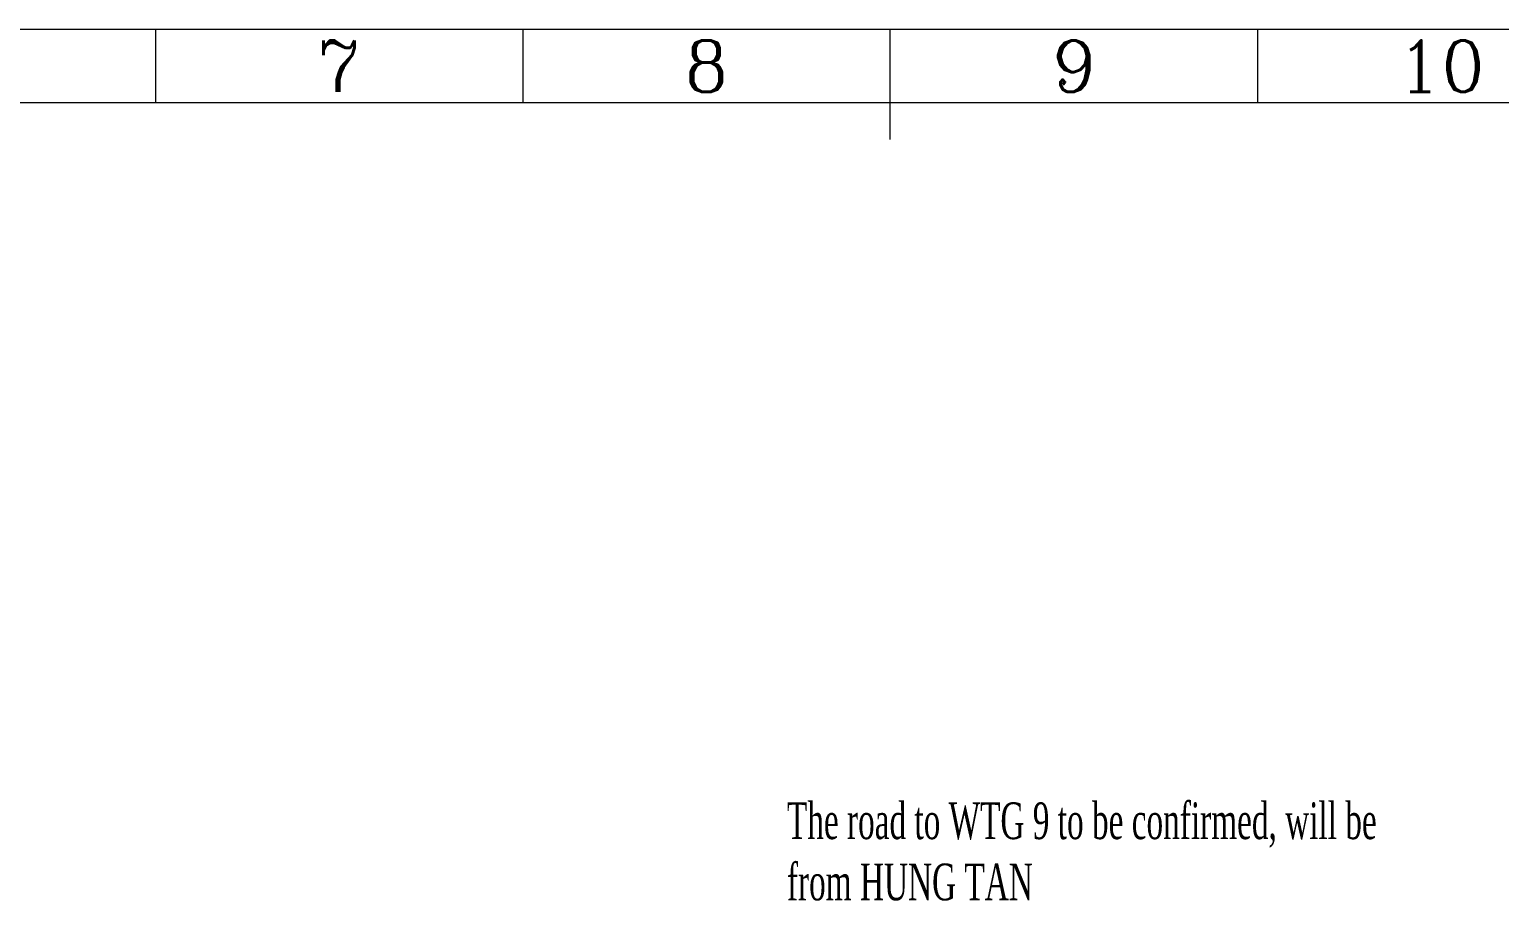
# Model space of a CAD drawing. Header units: metres. Extents: x 0 to 551036, y 0 to 1845929.
# Drawn here: x 545659 to 547661, y 1844738 to 1845929 of the extents above; entities that cross this region are included whole.
import ezdxf
from ezdxf.enums import TextEntityAlignment as Align

# ---------------------------------------------------------------- set-up
doc = ezdxf.new("R2010")
doc.units = ezdxf.units.M
doc.header["$MEASUREMENT"] = 0
doc.layers.add('_0', color=7, linetype='Continuous', lineweight=0)
doc.layers.add('Q-CORRIDO', color=7, linetype='Continuous', lineweight=0)
doc.styles.add('ROMANC', font='romanc.shx')
doc.styles.add('SEPECEN', font='arial.ttf')
doc.styles.add('SXHZ', font='simplex.shx', dxfattribs={"width": 0.6, "bigfont": 'bigfont.shx'})

# ---------------------------------------------------------------- blocks, each defined once
blk = doc.blocks.new('A1E')
for p, q in [((3205, 5940), (3205, 5840)), ((3705, 5940), (3705, 5840)), ((4705, 5940), (4705, 5840))]:
    blk.add_line(p, q)
at = {"flags": 128}
for points in [[(0, 0), (8410, 0), (8410, 5940), (0, 5940), (0, 0)], [(250, 100), (8310, 100), (8310, 5840), (250, 5840), (250, 100)]]:
    blk.add_lwpolyline(points, close=True, dxfattribs=at)
blk.add_lwpolyline([(4205, 5790), (4205, 5940)], dxfattribs=at)
at = {"style": 'ROMANC'}
for s, p in [('7', (3455, 5890)), ('8', (3955, 5890)), ('9', (4455, 5890)), ('10', (4955, 5890))]:
    blk.add_text(s, height=70, dxfattribs=at).set_placement(p, align=Align.MIDDLE_CENTER)
at = {"style": 'SEPECEN'}
for tag, p in [('合同编号', (6710, 887.8)), ('项目名称', (7410, 700)), ('图纸名称', (7460, 364.8))]:
    blk.add_attdef(tag, text='', height=35, dxfattribs=at).set_placement(p, align=Align.MIDDLE_CENTER)
at = {"style": 'SEPECEN', "width": 0.7}
for tag, height, p in [('版次', 30, (7935, 527.2)), ('日期', 30, (8185, 527.2)), ('比例', 30, (8185, 447.2)), ('设计', 20, (6810, 380)), ('文件状态', 30, (7935, 367.2)), ('文件类型', 30, (8185, 367.2)), ('审核1', 20, (6810, 313.3)), ('校核', 20, (6810, 260)), ('图幅', 30, (7935, 247.2)), ('审核2', 20, (6810, 206.7)), ('批准', 20, (6810, 140)), ('项目文件编号', 30, (7360, 127.2)), ('页码', 30, (7710, 127.2)), ('图号', 30, (8060, 127.2))]:
    blk.add_attdef(tag, text='', height=height, dxfattribs=at).set_placement(p, align=Align.MIDDLE_CENTER)
at = {"style": 'SEPECEN', "width": 0.7, "flags": 8}
blk.add_attdef('语言', text='', height=30, dxfattribs=at).set_placement((7935, 449.3), align=Align.MIDDLE_CENTER)

msp = doc.modelspace()

# ---------------------------------------------------------------- block references
at = {"layer": '_0'}
msp.add_blockref('A1E', (542625.97334, 1839988.82863), dxfattribs=at)

# ---------------------------------------------------------------- texts
at = {"layer": 'Q-CORRIDO', "color": 5, "insert": (546690.6006, 1844876.03424), "char_height": 50, "width": 848.8988146, "attachment_point": 1, "style": 'SXHZ'}
msp.add_mtext('\\fTimes New Roman|b0|i0|c00|p23;The road to WTG 9 to be confirmed, will be from HUNG TAN  ', dxfattribs=at)

doc.saveas('drawing.dxf')
